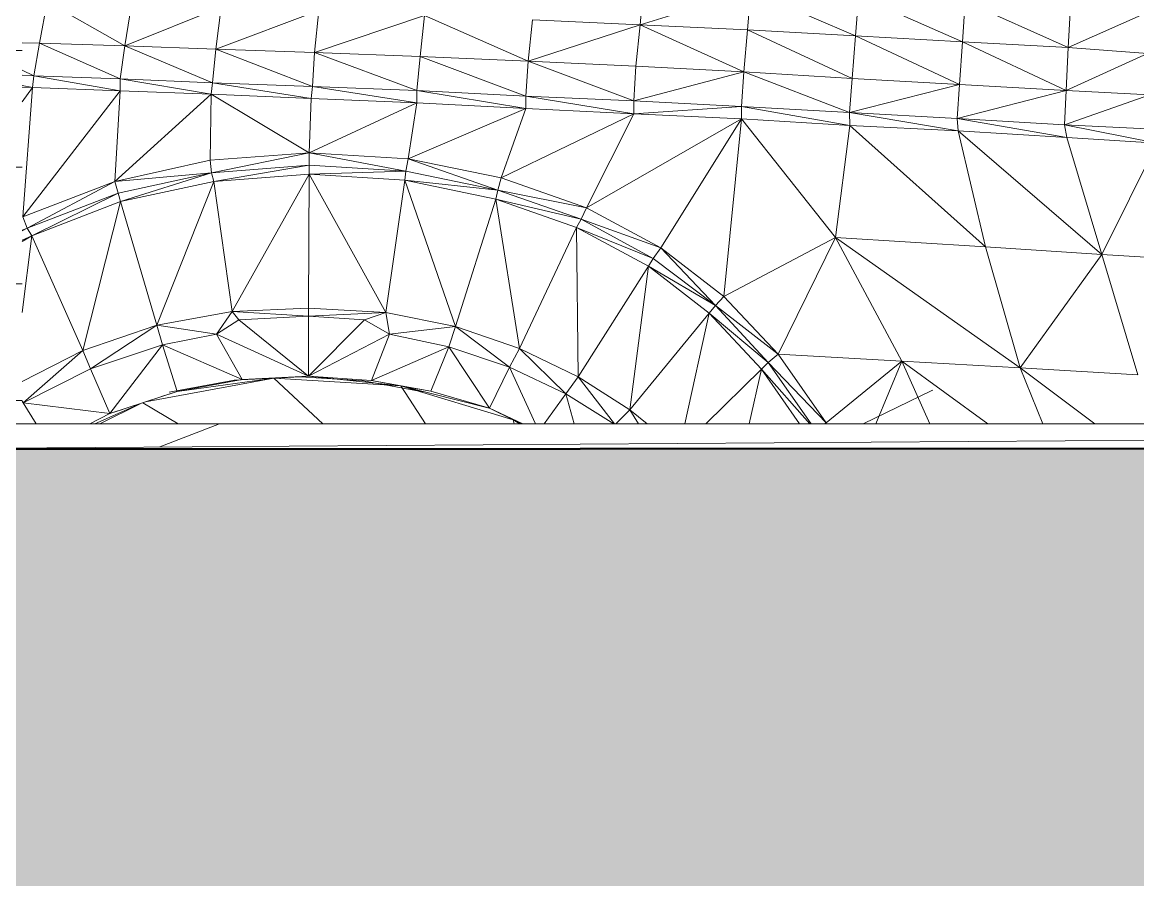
# Model space of a CAD drawing. Header units: inches. Extents: x -4179 to 1631, y -360 to 585.
# Drawn here: x -2059.8 to -2021.55, y -15.63 to 13.77 of the extents above; entities that cross this region are included whole.
import ezdxf

# ---------------------------------------------------------------- set-up
doc = ezdxf.new("R2010")
doc.units = ezdxf.units.IN
doc.header["$MEASUREMENT"] = 0
doc.linetypes.add('Aligning Line 1_8_', pattern=[0.25, 0.125, -0.125])
doc.linetypes.add('Grid Line 1_2_', pattern=[0.875, 0.5, -0.125, 0.125, -0.125])
for name, color, linetype, lineweight in [('0-1', 7, 'Continuous', 5), ('0-3', 8, 'Continuous', 9), ('A-FLOR-LEVL-1', 51, 'Grid Line 1_2_', 9), ('A-GENM', 5, 'Continuous', 9), ('A-WALL-PATT-1', 251, 'Continuous', 9), ('C-TOPO', 7, 'Continuous', 9), ('C-TOPO-1', 250, 'Continuous', 50), ('G-ANNO-SYMB', 111, 'Aligning Line 1_8_', 9), ('G-ANNO-SYMB-2', 147, 'Aligning Line 1_8_', 9)]:
    doc.layers.add(name, color=color, linetype=linetype, lineweight=lineweight)

# ---------------------------------------------------------------- blocks, each defined once
blk = doc.blocks.new('CTR - 2nd Phase_rvt-1-BUILDING ELEVATION - WEST')
at = {"layer": 'A-FLOR-LEVL-1'}
blk.add_line((-4168.714, 0), (-1814.206, 0), dxfattribs=at)
blk = doc.blocks.new('Land_Rover_Evoque_-_SUV_Car_Vehicle_Automobile_13067 - Land Rover EVOQUE_dwg-1230547-BUILDING ELEVATION - WEST')
at = {"layer": 'A-GENM'}
for p, q in [((-2038.499, 15.034), (-2038.61, 13.69)), ((-2034.82, 14.864), (-2038.61, 13.69)), ((-2034.82, 14.864), (-2034.932, 13.52)), ((-2034.82, 14.864), (-2031.234, 13.311)), ((-2031.123, 14.675), (-2031.234, 13.311)), ((-2031.123, 14.675), (-2027.556, 13.103)), ((-2059.214, 13.058), (-2058.949, 14.479)), ((-2056.286, 12.964), (-2058.949, 14.479)), ((-2056.286, 12.964), (-2056.06, 14.386)), ((-2056.286, 12.964), (-2052.976, 14.292)), ((-2052.976, 14.292), (-2053.166, 12.852)), ((-2053.166, 12.852), (-2049.626, 14.18)), ((-2049.626, 14.18), (-2049.776, 12.74)), ((-2027.464, 14.486), (-2027.556, 13.103)), ((-2027.464, 14.486), (-2023.936, 12.914)), ((-2023.863, 14.316), (-2023.936, 12.914)), ((-2049.776, 12.74), (-2046.005, 14.01)), ((-2046.005, 14.01), (-2046.154, 12.607)), ((-2046.005, 14.01), (-2042.457, 12.438)), ((-2042.457, 12.438), (-2042.307, 13.859)), ((-2042.307, 13.859), (-2038.61, 13.69)), ((-2021.225, 14.107), (-2023.936, 12.914)), ((-2042.457, 12.438), (-2038.61, 13.69)), ((-2038.61, 13.69), (-2038.759, 12.268)), ((-2034.932, 13.52), (-2038.61, 13.69)), ((-2035.062, 12.079), (-2038.61, 13.69)), ((-2034.932, 13.52), (-2035.062, 12.079)), ((-2031.234, 13.311), (-2034.932, 13.52)), ((-2031.346, 11.851), (-2034.932, 13.52)), ((-2059.214, 13.058), (-2059.799, 13.074)), ((-2059.214, 13.058), (-2059.404, 11.944)), ((-2059.214, 13.058), (-2056.286, 12.964)), ((-2059.214, 13.058), (-2056.438, 11.831)), ((-2031.234, 13.311), (-2031.346, 11.851)), ((-2027.556, 13.103), (-2031.234, 13.311)), ((-2027.667, 11.643), (-2031.234, 13.311)), ((-2027.556, 13.103), (-2027.667, 11.643)), ((-2023.936, 12.914), (-2027.556, 13.103)), ((-2024.009, 11.435), (-2027.556, 13.103)), ((-2056.286, 12.964), (-2056.438, 11.831)), ((-2056.286, 12.964), (-2053.166, 12.852)), ((-2056.286, 12.964), (-2053.279, 11.699)), ((-2053.166, 12.852), (-2053.279, 11.699)), ((-2053.166, 12.852), (-2049.776, 12.74)), ((-2053.166, 12.852), (-2049.851, 11.568)), ((-2049.776, 12.74), (-2049.851, 11.568)), ((-2049.776, 12.74), (-2046.154, 12.607)), ((-2049.776, 12.74), (-2046.268, 11.436)), ((-2023.936, 12.914), (-2024.009, 11.435)), ((-2021.221, 12.704), (-2024.009, 11.435)), ((-2021.221, 12.704), (-2023.936, 12.914)), ((-2046.154, 12.607), (-2046.268, 11.436)), ((-2046.154, 12.607), (-2042.457, 12.438)), ((-2046.154, 12.607), (-2042.532, 11.247)), ((-2042.457, 12.438), (-2042.532, 11.247)), ((-2042.457, 12.438), (-2038.759, 12.268)), ((-2042.457, 12.438), (-2038.835, 11.077)), ((-2038.759, 12.268), (-2038.835, 11.077)), ((-2035.062, 12.079), (-2038.759, 12.268)), ((-2059.799, 12.131), (-2059.404, 11.944)), ((-2059.799, 11.957), (-2059.404, 11.944)), ((-2059.444, 11.541), (-2059.404, 11.944)), ((-2056.438, 11.428), (-2059.404, 11.944)), ((-2059.404, 11.944), (-2056.438, 11.831)), ((-2035.062, 12.079), (-2038.835, 11.077)), ((-2035.062, 12.079), (-2035.138, 10.888)), ((-2031.346, 11.851), (-2035.062, 12.079)), ((-2035.062, 12.079), (-2031.44, 10.68)), ((-2059.444, 11.541), (-2059.799, 11.606)), ((-2059.799, 11.553), (-2059.444, 11.541)), ((-2059.799, 11.046), (-2059.444, 11.541)), ((-2059.782, 7.103), (-2059.444, 11.541)), ((-2059.444, 11.541), (-2056.438, 11.428)), ((-2056.438, 11.428), (-2056.438, 11.831)), ((-2053.318, 11.315), (-2056.438, 11.831)), ((-2056.438, 11.831), (-2053.279, 11.699)), ((-2053.318, 11.315), (-2053.279, 11.699)), ((-2049.889, 11.164), (-2053.279, 11.699)), ((-2053.279, 11.699), (-2049.851, 11.568)), ((-2049.889, 11.164), (-2049.851, 11.568)), ((-2046.268, 11.013), (-2049.851, 11.568)), ((-2049.851, 11.568), (-2046.268, 11.436)), ((-2031.346, 11.851), (-2031.44, 10.68)), ((-2027.667, 11.643), (-2031.44, 10.68)), ((-2027.667, 11.643), (-2031.346, 11.851)), ((-2027.667, 11.643), (-2027.743, 10.471)), ((-2024.009, 11.435), (-2027.667, 11.643)), ((-2059.782, 7.103), (-2056.438, 11.428)), ((-2056.438, 11.428), (-2056.626, 8.316)), ((-2056.626, 8.316), (-2053.318, 11.315)), ((-2056.438, 11.428), (-2053.318, 11.315)), ((-2053.318, 11.315), (-2053.352, 9.048)), ((-2053.318, 11.315), (-2049.964, 9.301)), ((-2053.318, 11.315), (-2049.889, 11.164)), ((-2049.964, 9.301), (-2049.889, 11.164)), ((-2049.889, 11.164), (-2046.268, 11.013)), ((-2042.533, 10.824), (-2046.268, 11.436)), ((-2046.268, 11.013), (-2046.268, 11.436)), ((-2046.268, 11.436), (-2042.532, 11.247)), ((-2042.533, 10.824), (-2042.532, 11.247)), ((-2038.836, 10.635), (-2042.532, 11.247)), ((-2042.532, 11.247), (-2038.835, 11.077)), ((-2024.009, 11.435), (-2027.743, 10.471)), ((-2024.009, 11.435), (-2024.064, 10.263)), ((-2021.14, 11.283), (-2024.064, 10.263)), ((-2021.14, 11.283), (-2024.009, 11.435)), ((-2049.964, 9.301), (-2046.268, 11.013)), ((-2046.268, 11.013), (-2046.573, 9.092)), ((-2042.533, 10.824), (-2046.573, 9.092)), ((-2042.533, 10.824), (-2046.268, 11.013)), ((-2043.376, 8.442), (-2042.533, 10.824)), ((-2038.836, 10.635), (-2042.533, 10.824)), ((-2038.836, 10.635), (-2038.835, 11.077)), ((-2038.836, 10.635), (-2035.138, 10.888)), ((-2038.835, 11.077), (-2035.138, 10.888)), ((-2035.138, 10.465), (-2035.138, 10.888)), ((-2031.421, 10.238), (-2035.138, 10.888)), ((-2035.138, 10.888), (-2031.44, 10.68)), ((-2043.376, 8.442), (-2038.836, 10.635)), ((-2040.448, 7.407), (-2038.836, 10.635)), ((-2035.138, 10.465), (-2040.448, 7.407)), ((-2035.138, 10.465), (-2038.836, 10.635)), ((-2035.138, 10.465), (-2037.906, 6.045)), ((-2035.746, 4.376), (-2035.138, 10.465)), ((-2031.917, 6.396), (-2035.138, 10.465)), ((-2035.138, 10.465), (-2031.421, 10.238)), ((-2031.421, 10.238), (-2031.44, 10.68)), ((-2027.705, 10.049), (-2031.44, 10.68)), ((-2031.44, 10.68), (-2027.743, 10.471)), ((-2027.705, 10.049), (-2027.743, 10.471)), ((-2023.989, 9.821), (-2027.743, 10.471)), ((-2027.743, 10.471), (-2024.064, 10.263)), ((-2031.917, 6.396), (-2031.421, 10.238)), ((-2026.775, 6.073), (-2031.421, 10.238)), ((-2031.421, 10.238), (-2027.705, 10.049)), ((-2026.775, 6.073), (-2027.705, 10.049)), ((-2022.788, 5.807), (-2027.705, 10.049)), ((-2027.705, 10.049), (-2023.989, 9.821)), ((-2020.89, 9.632), (-2024.064, 10.263)), ((-2020.984, 10.112), (-2024.064, 10.263)), ((-2023.989, 9.821), (-2024.064, 10.263)), ((-2020.89, 9.632), (-2023.989, 9.821)), ((-2022.788, 5.807), (-2023.989, 9.821)), ((-2020.89, 9.632), (-2022.788, 5.807)), ((-2053.352, 9.048), (-2049.964, 9.301)), ((-2053.313, 8.607), (-2049.964, 9.301)), ((-2046.65, 8.67), (-2049.964, 9.301)), ((-2049.962, 8.878), (-2049.964, 9.301)), ((-2049.964, 9.301), (-2046.573, 9.092)), ((-2056.626, 8.316), (-2053.352, 9.048)), ((-2053.313, 8.607), (-2053.352, 9.048)), ((-2049.962, 8.878), (-2053.313, 8.607)), ((-2049.962, 8.878), (-2053.235, 8.319)), ((-2046.65, 8.67), (-2049.962, 8.878)), ((-2049.962, 8.571), (-2049.962, 8.878)), ((-2046.65, 8.67), (-2046.573, 9.092)), ((-2043.491, 8.019), (-2046.573, 9.092)), ((-2043.376, 8.442), (-2046.573, 9.092)), ((-2053.313, 8.607), (-2056.626, 8.316)), ((-2053.313, 8.607), (-2056.509, 7.913)), ((-2053.313, 8.607), (-2056.431, 7.624)), ((-2053.235, 8.319), (-2053.313, 8.607)), ((-2049.962, 8.571), (-2053.235, 8.319)), ((-2049.962, 8.571), (-2052.605, 3.854)), ((-2049.962, 8.571), (-2049.987, 3.971)), ((-2046.65, 8.67), (-2049.962, 8.571)), ((-2046.687, 8.362), (-2049.962, 8.571)), ((-2049.962, 8.571), (-2047.329, 3.819)), ((-2046.687, 8.362), (-2046.65, 8.67)), ((-2043.491, 8.019), (-2046.65, 8.67)), ((-2043.491, 8.019), (-2043.376, 8.442)), ((-2040.448, 7.407), (-2043.376, 8.442)), ((-2059.782, 7.103), (-2056.626, 8.316)), ((-2059.627, 6.719), (-2056.626, 8.316)), ((-2056.509, 7.913), (-2056.626, 8.316)), ((-2053.235, 8.319), (-2056.431, 7.624)), ((-2053.235, 8.319), (-2055.185, 3.39)), ((-2053.235, 8.319), (-2052.605, 3.854)), ((-2046.687, 8.362), (-2047.329, 3.819)), ((-2043.491, 8.019), (-2046.687, 8.362)), ((-2043.567, 7.712), (-2046.687, 8.362)), ((-2046.687, 8.362), (-2044.942, 3.341)), ((-2056.509, 7.913), (-2059.627, 6.719)), ((-2059.472, 6.45), (-2056.509, 7.913)), ((-2056.431, 7.624), (-2056.509, 7.913)), ((-2043.567, 7.712), (-2044.942, 3.341)), ((-2043.491, 8.019), (-2043.567, 7.712)), ((-2040.639, 7.022), (-2043.567, 7.712)), ((-2040.793, 6.734), (-2043.567, 7.712)), ((-2043.567, 7.712), (-2042.746, 2.584)), ((-2040.639, 7.022), (-2043.491, 8.019)), ((-2040.448, 7.407), (-2043.491, 8.019)), ((-2056.431, 7.624), (-2059.472, 6.45)), ((-2056.431, 7.624), (-2057.726, 2.524)), ((-2055.185, 3.39), (-2056.431, 7.624)), ((-2040.639, 7.022), (-2040.448, 7.407)), ((-2037.906, 6.045), (-2040.448, 7.407)), ((-2059.627, 6.719), (-2059.782, 7.103)), ((-2040.639, 7.022), (-2040.793, 6.734)), ((-2037.906, 6.045), (-2040.639, 7.022)), ((-2038.173, 5.68), (-2040.639, 7.022)), ((-2059.627, 6.719), (-2059.799, 6.619)), ((-2059.627, 6.719), (-2059.799, 6.647)), ((-2059.472, 6.45), (-2059.627, 6.719)), ((-2040.793, 6.734), (-2042.746, 2.584)), ((-2038.173, 5.68), (-2040.793, 6.734)), ((-2038.327, 5.411), (-2040.793, 6.734)), ((-2040.793, 6.734), (-2040.743, 1.615)), ((-2059.472, 6.45), (-2059.799, 3.824)), ((-2059.472, 6.45), (-2059.799, 6.262)), ((-2059.472, 6.45), (-2059.799, 6.3)), ((-2057.726, 2.524), (-2059.472, 6.45)), ((-2031.917, 6.396), (-2035.746, 4.376)), ((-2031.917, 6.396), (-2033.877, 2.389)), ((-2029.641, 2.152), (-2031.917, 6.396)), ((-2025.578, 1.925), (-2031.917, 6.396)), ((-2031.917, 6.396), (-2026.775, 6.073)), ((-2037.906, 6.045), (-2038.173, 5.68)), ((-2035.746, 4.376), (-2037.906, 6.045)), ((-2036.035, 4.058), (-2037.906, 6.045)), ((-2025.578, 1.925), (-2026.775, 6.073)), ((-2026.775, 6.073), (-2022.788, 5.807)), ((-2025.578, 1.925), (-2022.788, 5.807)), ((-2019.843, 5.637), (-2022.788, 5.807)), ((-2022.788, 5.807), (-2021.553, 1.688)), ((-2038.327, 5.411), (-2040.743, 1.615)), ((-2038.327, 5.411), (-2038.971, 0.484)), ((-2038.173, 5.68), (-2038.327, 5.411)), ((-2036.035, 4.058), (-2038.327, 5.411)), ((-2036.246, 3.799), (-2038.327, 5.411)), ((-2036.035, 4.058), (-2038.173, 5.68)), ((-2035.746, 4.376), (-2036.035, 4.058)), ((-2033.877, 2.389), (-2035.746, 4.376)), ((-2052.605, 3.854), (-2055.185, 3.39)), ((-2052.605, 3.854), (-2053.143, 3.085)), ((-2049.987, 3.971), (-2052.605, 3.854)), ((-2052.605, 3.854), (-2052.373, 3.575)), ((-2052.605, 3.854), (-2049.986, 3.702)), ((-2047.329, 3.819), (-2049.987, 3.971)), ((-2049.987, 3.971), (-2049.986, 3.702)), ((-2036.035, 4.058), (-2036.246, 3.799)), ((-2033.877, 2.389), (-2036.035, 4.058)), ((-2034.223, 2.11), (-2036.035, 4.058)), ((-2053.143, 3.085), (-2052.373, 3.575)), ((-2053.143, 3.085), (-2052.373, 3.575)), ((-2052.373, 3.575), (-2049.986, 3.702)), ((-2052.373, 3.575), (-2049.986, 3.702)), ((-2049.984, 1.637), (-2052.373, 3.575)), ((-2047.329, 3.819), (-2049.986, 3.702)), ((-2049.986, 3.702), (-2048.061, 3.569)), ((-2049.984, 1.637), (-2049.986, 3.702)), ((-2049.986, 3.702), (-2048.061, 3.569)), ((-2049.984, 1.637), (-2048.061, 3.569)), ((-2047.329, 3.819), (-2048.061, 3.569)), ((-2048.061, 3.569), (-2047.213, 3.08)), ((-2048.061, 3.569), (-2047.213, 3.08)), ((-2044.942, 3.341), (-2047.329, 3.819)), ((-2047.329, 3.819), (-2047.213, 3.08)), ((-2036.246, 3.799), (-2038.971, 0.484)), ((-2036.246, 3.799), (-2037.079, 0)), ((-2034.223, 2.11), (-2036.246, 3.799)), ((-2036.246, 3.799), (-2034.453, 1.879)), ((-2055.185, 3.39), (-2057.726, 2.524)), ((-2055.185, 3.39), (-2057.456, 1.89)), ((-2055.185, 3.39), (-2054.992, 2.718)), ((-2055.185, 3.39), (-2053.143, 3.085)), ((-2054.992, 2.718), (-2053.143, 3.085)), ((-2054.992, 2.718), (-2053.143, 3.085)), ((-2052.256, 1.52), (-2053.143, 3.085)), ((-2053.143, 3.085), (-2049.984, 1.637)), ((-2049.984, 1.637), (-2047.213, 3.08)), ((-2047.213, 3.08), (-2047.828, 1.495)), ((-2044.942, 3.341), (-2047.213, 3.08)), ((-2047.213, 3.08), (-2045.172, 2.649)), ((-2047.213, 3.08), (-2045.172, 2.649)), ((-2044.942, 3.341), (-2045.172, 2.649)), ((-2042.746, 2.584), (-2044.942, 3.341)), ((-2044.942, 3.341), (-2043.091, 1.95)), ((-2057.456, 1.89), (-2054.992, 2.718)), ((-2057.456, 1.89), (-2054.992, 2.718)), ((-2056.799, 0.354), (-2054.992, 2.718)), ((-2054.992, 2.718), (-2054.49, 1.115)), ((-2054.992, 2.718), (-2052.256, 1.52)), ((-2057.726, 2.524), (-2059.799, 1.455)), ((-2057.726, 2.524), (-2059.766, 0.726)), ((-2057.726, 2.524), (-2057.456, 1.89)), ((-2047.828, 1.495), (-2045.172, 2.649)), ((-2045.172, 2.649), (-2045.787, 1.122)), ((-2045.172, 2.649), (-2043.091, 1.95)), ((-2045.172, 2.649), (-2043.784, 0.547)), ((-2045.172, 2.649), (-2043.091, 1.95)), ((-2042.746, 2.584), (-2043.091, 1.95)), ((-2042.746, 2.584), (-2041.166, 1.039)), ((-2042.746, 2.584), (-2040.743, 1.615)), ((-2033.877, 2.389), (-2034.223, 2.11)), ((-2029.641, 2.152), (-2033.877, 2.389)), ((-2032.239, 0.037), (-2033.877, 2.389)), ((-2043.784, 0.547), (-2043.091, 1.95)), ((-2043.091, 1.95), (-2041.166, 1.039)), ((-2043.091, 1.95), (-2042.206, 0)), ((-2043.091, 1.95), (-2041.166, 1.039)), ((-2034.223, 2.11), (-2034.453, 1.879)), ((-2032.239, 0.037), (-2034.223, 2.11)), ((-2032.752, 0), (-2034.223, 2.11)), ((-2029.641, 2.152), (-2032.239, 0.037)), ((-2030.537, 0), (-2029.641, 2.152)), ((-2028.68, 0), (-2029.641, 2.152)), ((-2026.689, 0), (-2029.641, 2.152)), ((-2029.641, 2.152), (-2025.578, 1.925)), ((-2023.022, 0), (-2025.578, 1.925)), ((-2024.808, 0), (-2025.578, 1.925)), ((-2025.578, 1.925), (-2021.553, 1.688)), ((-2059.767, 0.726), (-2057.456, 1.89)), ((-2059.766, 0.726), (-2057.456, 1.89)), ((-2056.799, 0.354), (-2057.456, 1.89)), ((-2055.58, 0.756), (-2051.177, 1.576)), ((-2054.49, 1.115), (-2051.178, 1.576)), ((-2052.532, 1.5), (-2050.258, 1.618)), ((-2052.532, 1.5), (-2050.26, 1.617)), ((-2051.38, 1.561), (-2052.528, 1.5)), ((-2051.708, 1.548), (-2052.26, 1.52)), ((-2052.256, 1.52), (-2049.984, 1.637)), ((-2051.38, 1.561), (-2050.258, 1.618)), ((-2051.176, 1.576), (-2049.497, 0)), ((-2051.174, 1.576), (-2046.825, 1.31)), ((-2050.621, 1.604), (-2049.987, 1.637)), ((-2050.26, 1.617), (-2048.104, 1.475)), ((-2049.984, 1.637), (-2047.828, 1.495)), ((-2049.984, 1.637), (-2046.825, 1.31)), ((-2041.166, 1.039), (-2040.743, 1.615)), ((-2040.743, 1.615), (-2039.491, 0)), ((-2040.743, 1.615), (-2038.971, 0.484)), ((-2034.453, 1.879), (-2036.363, 0)), ((-2034.453, 1.879), (-2034.877, 0)), ((-2032.791, 0), (-2034.453, 1.879)), ((-2034.453, 1.879), (-2033.148, 0)), ((-2054.764, 1.095), (-2052.528, 1.5)), ((-2054.49, 1.115), (-2052.256, 1.52)), ((-2052.528, 1.5), (-2052.532, 1.5)), ((-2052.256, 1.52), (-2052.26, 1.52)), ((-2048.104, 1.475), (-2046.063, 1.102)), ((-2047.211, 1.381), (-2047.832, 1.494)), ((-2047.828, 1.495), (-2045.787, 1.122)), ((-2046.825, 1.31), (-2043.786, 0.547)), ((-2046.825, 1.31), (-2042.973, 0.142)), ((-2046.825, 1.31), (-2045.979, 0)), ((-2046.526, 1.256), (-2045.79, 1.121)), ((-2030.971, 0), (-2028.611, 1.153)), ((-2028.583, 1.155), (-2028.611, 1.153)), ((-2059.799, 0.779), (-2059.767, 0.726)), ((-2056.799, 0.354), (-2054.49, 1.115)), ((-2055.024, 0.946), (-2054.493, 1.114)), ((-2054.762, 1.095), (-2054.764, 1.095)), ((-2045.787, 1.122), (-2043.784, 0.547)), ((-2041.905, 0), (-2041.166, 1.039)), ((-2041.166, 1.039), (-2039.512, 0)), ((-2041.166, 1.039), (-2040.875, 0)), ((-2041.166, 1.039), (-2039.512, 0)), ((-2059.318, 0), (-2059.766, 0.726)), ((-2059.766, 0.726), (-2056.799, 0.354)), ((-2055.797, 0.684), (-2057.307, 0)), ((-2057.141, 0), (-2055.763, 0.695)), ((-2056.368, 0.502), (-2056.803, 0.354)), ((-2055.665, 0.727), (-2054.459, 0)), ((-2043.784, 0.547), (-2042.633, 0)), ((-2043.784, 0.546), (-2042.637, 0)), ((-2043.784, 0.546), (-2042.637, 0)), ((-2043.784, 0.546), (-2042.973, 0.142)), ((-2039.446, 0), (-2038.971, 0.484)), ((-2038.971, 0.484), (-2038.666, 0)), ((-2038.971, 0.484), (-2038.378, 0)), ((-2057.489, 0), (-2056.799, 0.354)), ((-2042.741, 0), (-2042.973, 0.142)), ((-2042.973, 0.142), (-2042.661, 0)), ((-2042.973, 0.142), (-2042.711, 0)), ((-2042.973, 0.142), (-2042.933, 0)), ((-2032.239, 0.037), (-2032.293, 0))]:
    blk.add_line(p, q, dxfattribs=at)
blk = doc.blocks.new('Land_Rover_Evoque_-_SUV_Car_Vehicle_Automobile_13067 - Land_Rover_Evoque_-_SUV_Car_Vehicle_Automobile_13067-1230553-BUILDING ELEVATION - WEST')
blk.add_blockref('Land_Rover_Evoque_-_SUV_Car_Vehicle_Automobile_13067 - Land Rover EVOQUE_dwg-1230547-BUILDING ELEVATION - WEST', (0, 0))
blk = doc.blocks.new('CTR  - Topography_rvt-1-BUILDING ELEVATION - WEST')
at = {"layer": 'C-TOPO'}
h = blk.add_hatch(dxfattribs=at)
h.set_pattern_fill('FP_6', color=256, style=0, pattern_type=2)
h.set_pattern_definition([(0, (-2936.56, 0), (24, 24), [24, -24]), (0, (-2936.56, 9), (24, 24), [24, -24]), (0, (-2936.56, 18), (24, 24), [24, -24]), (90, (-2933.56, 21), (-24, 24), [24, -24]), (90, (-2924.56, 21), (-24, 24), [24, -24]), (90, (-2915.56, 21), (-24, 24), [24, -24])])
h.paths.add_polyline_path([(-2594.404, -206.572), (-1910.896, -206.572), (-1910.896, -1.03), (-1969.989, -1.075), (-2012.198, -0.842), (-2067.07, -0.88), (-2096.616, -1.494), (-2586.241, -2.924), (-2642.236, -2.96), (-2653.776, -3), (-3639.932, -3), (-3847.118, -22.496), (-3898.724, -18.117), (-3985.008, -4.1), (-3985.008, -206.572), (-2605.283, -206.572)], flags=0)
for p, q in [((-1938.93, 0), (-2066.388, -0.865)), ((-2053.042, 0), (-2059.799, 0)), ((-2055.081, -0.788), (-2053.042, 0)), ((-2053.183, 0), (-2053.042, 0)), ((-2053.042, 0), (-2013.873, 0)), ((-2019.758, 0), (-2053.042, 0)), ((-2006.009, -0.84), (-2066.388, -0.865))]:
    blk.add_line(p, q, dxfattribs=at)
at = {"layer": 'C-TOPO-1'}
blk.add_line((-2006.009, -0.84), (-2066.387, -0.865), dxfattribs=at)
at = {"layer": '0-3'}
blk.add_blockref('Land_Rover_Evoque_-_SUV_Car_Vehicle_Automobile_13067 - Land_Rover_Evoque_-_SUV_Car_Vehicle_Automobile_13067-1230553-BUILDING ELEVATION - WEST', (0, 0), dxfattribs=at)
blk = doc.blocks.new('CTR - 1st Phase - Common Walls_rvt-1-BUILDING ELEVATION - WEST')
at = {"layer": 'A-FLOR-LEVL-1'}
blk.add_line((-4168.714, 0), (-1814.206, 0), dxfattribs=at)
at = {"layer": 'G-ANNO-SYMB-2'}
blk.add_line((-1910.896, 0), (-4072, 0), dxfattribs=at)
blk = doc.blocks.new('CTR - 1st Phase -Stairs _ Elevators_rvt-1-BUILDING ELEVATION - WEST')
at = {"layer": 'A-FLOR-LEVL-1'}
blk.add_line((-4168.714, 0), (-1814.206, 0), dxfattribs=at)

msp = doc.modelspace()

# ---------------------------------------------------------------- hatches: boundary and pattern name
at = {"layer": 'A-WALL-PATT-1'}
h = msp.add_hatch(dxfattribs=at)
h.set_pattern_fill('FP_11', color=256, style=0, pattern_type=2)
h.set_pattern_definition([(0, (-2061.924, 0.8), (0, 4), []), (90, (-2061.924, 0.8), (-8, 8), [4, -28]), (90, (-2045.924, 4.8), (-8, 8), [4, -28])])
h.paths.add_polyline_path([(-2075.5118, 0), (-2059.7987, 0), (-2059.7987, 36), (-2255.9626, 36), (-2255.9626, 0), (-2079.7327, 0)], flags=0)

# ---------------------------------------------------------------- linework, layer by layer
at = {"layer": 'A-FLOR-LEVL-1'}
msp.add_line((-4167.9645, 0), (-1814.9564, 0), dxfattribs=at)
at = {"layer": 'G-ANNO-SYMB'}
msp.add_line((-1910.8965, 0), (-4072.0005, 0), dxfattribs=at)

# ---------------------------------------------------------------- block references
at = {"layer": '0-1'}
for name in ['CTR - 2nd Phase_rvt-1-BUILDING ELEVATION - WEST', 'CTR - 1st Phase - Common Walls_rvt-1-BUILDING ELEVATION - WEST', 'CTR - 1st Phase -Stairs _ Elevators_rvt-1-BUILDING ELEVATION - WEST', 'CTR  - Topography_rvt-1-BUILDING ELEVATION - WEST']:
    msp.add_blockref(name, (0, 0), dxfattribs=at)

doc.saveas('drawing.dxf')
